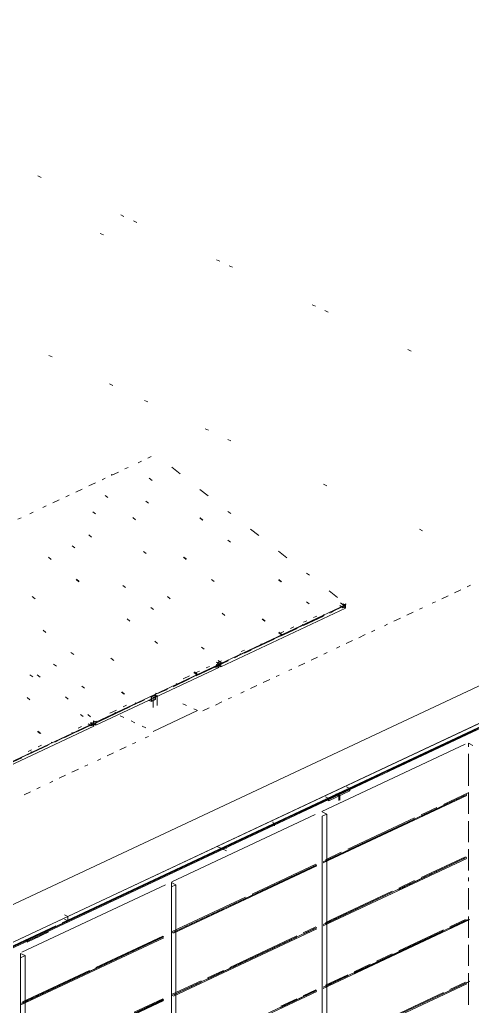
# Paper-space layout '03 3D Building and Roof' of a CAD drawing. Header units: millimetres. Extents: x 5 to 415, y 5 to 292.
# Drawn here: x 241.67 to 249.17, y 233.56 to 249.93 of the extents above; entities that cross this region are included whole.
import ezdxf

# ---------------------------------------------------------------- set-up
doc = ezdxf.new("R2010")
doc.units = ezdxf.units.MM
doc.layers.add('EXISTING', color=7, linetype='Continuous')
picture_1 = doc.add_image_def('image1.png', size_in_pixel=(1967, 1277))

# ---------------------------------------------------------------- blocks, each defined once
blk = doc.blocks.new('SHEET_03')
at = {"layer": 'EXISTING', "color": 250, "lineweight": 9}
for p, q in [((242.019, 247.311), (241.966, 247.336)), ((243.394, 246.665), (243.341, 246.69)), ((243.605, 246.566), (243.553, 246.591)), ((243, 246.381), (243.052, 246.356)), ((244.981, 245.92), (244.928, 245.945)), ((245.192, 245.821), (245.139, 245.846)), ((246.568, 245.175), (246.515, 245.2)), ((246.779, 245.076), (246.726, 245.101)), ((242.201, 244.334), (242.148, 244.359)), ((248.155, 244.43), (248.102, 244.455)), ((243.207, 243.862), (243.154, 243.886)), ((243.79, 243.588), (243.737, 243.613)), ((244.796, 243.116), (244.743, 243.141)), ((245.167, 242.942), (245.114, 242.966)), ((243.629, 242.577), (243.683, 242.603)), ((243.792, 242.654), (243.847, 242.679)), ((243.188, 242.377), (243.195, 242.381)), ((243.193, 242.373), (243.302, 242.424)), ((243.195, 242.381), (243.193, 242.373)), ((243.411, 242.475), (243.465, 242.5)), ((244.325, 242.392), (244.186, 242.502)), ((242.812, 242.194), (242.921, 242.245)), ((243.03, 242.296), (243.084, 242.321)), ((243.186, 242.37), (243.188, 242.377)), ((243.193, 242.373), (243.186, 242.37)), ((243.812, 242.32), (243.859, 242.283)), ((246.756, 242.196), (246.703, 242.221)), ((242.594, 242.091), (242.703, 242.142)), ((244.791, 242.027), (244.652, 242.136)), ((242.213, 241.912), (242.322, 241.963)), ((242.431, 242.015), (242.485, 242.04)), ((243.129, 241.999), (243.083, 242.036)), ((243.8, 241.905), (243.754, 241.942)), ((241.831, 241.733), (241.886, 241.759)), ((242.049, 241.836), (242.104, 241.861)), ((242.924, 241.728), (242.877, 241.764)), ((245.164, 241.734), (245.117, 241.771)), ((241.633, 241.64), (241.688, 241.666)), ((243.542, 241.667), (243.588, 241.63)), ((244.651, 241.662), (244.697, 241.625)), ((244.704, 241.628), (244.657, 241.665)), ((245.63, 241.369), (245.49, 241.478)), ((248.345, 241.45), (248.292, 241.475)), ((219.127, 224.72), (254.632, 241.389)), ((242.858, 241.346), (242.812, 241.383)), ((245.116, 241.296), (245.163, 241.26)), ((242.582, 241.165), (242.535, 241.201)), ((243.762, 241.07), (243.716, 241.106)), ((246.095, 241.003), (245.956, 241.113)), ((242.187, 240.973), (242.141, 241.009)), ((244.38, 241.009), (244.427, 240.972)), ((244.433, 240.976), (244.387, 241.012)), ((254.632, 240.765), (219.127, 224.096)), ((246.468, 240.711), (246.421, 240.747)), ((242.6, 240.641), (242.646, 240.604)), ((242.653, 240.607), (242.606, 240.644)), ((244.846, 240.643), (244.892, 240.607)), ((245.955, 240.638), (246.001, 240.602)), ((246.008, 240.605), (245.962, 240.641)), ((243.42, 240.507), (243.374, 240.543)), ((246.934, 240.345), (246.794, 240.455)), ((248.876, 240.421), (248.982, 240.47)), ((249.087, 240.52), (249.14, 240.545)), ((241.874, 240.359), (241.921, 240.322)), ((244.162, 240.323), (244.116, 240.359)), ((246.421, 240.273), (246.467, 240.236)), ((246.985, 240.252), (247.032, 240.216)), ((248.506, 240.247), (248.559, 240.272)), ((248.664, 240.321), (248.77, 240.371)), ((219.345, 224.123), (253.635, 240.222)), ((219.345, 224.107), (253.635, 240.205)), ((243.886, 240.141), (243.839, 240.178)), ((244.999, 239.247), (247.068, 240.219)), ((244.999, 239.195), (247.068, 240.167)), ((246.809, 240.084), (246.863, 240.11)), ((246.83, 240.101), (247.048, 240.203)), ((247.022, 240.17), (246.975, 240.207)), ((247.063, 240.19), (247.017, 240.226)), ((247.032, 240.216), (247.022, 240.17)), ((247.022, 240.17), (247.063, 240.19)), ((247.027, 240.239), (247.068, 240.219)), ((247.027, 240.187), (247.027, 240.239)), ((247.068, 240.167), (247.027, 240.187)), ((247.073, 240.235), (247.032, 240.216)), ((247.063, 240.19), (247.073, 240.235)), ((247.068, 240.219), (247.068, 240.167)), ((248.083, 240.048), (248.189, 240.098)), ((248.294, 240.148), (248.347, 240.172)), ((243.491, 239.949), (243.445, 239.986)), ((245.066, 240.046), (245.02, 240.082)), ((245.684, 239.985), (245.731, 239.949)), ((245.737, 239.952), (245.691, 239.988)), ((246.176, 239.794), (246.721, 240.049)), ((246.373, 239.88), (246.7, 240.033)), ((246.428, 239.957), (246.373, 239.932)), ((246.591, 240.034), (246.536, 240.008)), ((246.7, 240.053), (246.698, 240.046)), ((246.698, 240.046), (246.705, 240.049)), ((246.707, 240.056), (246.7, 240.053)), ((246.705, 240.049), (246.707, 240.056)), ((247.871, 239.949), (247.977, 239.999)), ((242.101, 239.764), (242.054, 239.8)), ((245.964, 239.766), (246.01, 239.729)), ((245.992, 239.701), (246.264, 239.829)), ((246.046, 239.778), (245.992, 239.753)), ((246.21, 239.855), (246.155, 239.829)), ((246.355, 239.891), (246.353, 239.884)), ((246.353, 239.884), (246.36, 239.887)), ((246.362, 239.895), (246.355, 239.891)), ((246.36, 239.887), (246.362, 239.895)), ((247.501, 239.775), (247.554, 239.8)), ((247.713, 239.875), (247.766, 239.9)), ((243.904, 239.617), (243.95, 239.58)), ((245.611, 239.522), (245.883, 239.65)), ((245.795, 239.615), (246.067, 239.743)), ((246.008, 239.722), (245.962, 239.759)), ((246.01, 239.729), (246.008, 239.722)), ((246.008, 239.722), (246.015, 239.725)), ((246.017, 239.733), (246.01, 239.729)), ((246.015, 239.725), (246.017, 239.733)), ((247.079, 239.577), (247.184, 239.627)), ((247.29, 239.676), (247.396, 239.726)), ((244.724, 239.483), (244.678, 239.52)), ((245.25, 239.359), (245.686, 239.564)), ((245.393, 239.471), (245.338, 239.446)), ((245.393, 239.419), (245.502, 239.471)), ((245.665, 239.568), (245.664, 239.56)), ((245.664, 239.56), (245.67, 239.563)), ((245.672, 239.571), (245.665, 239.568)), ((245.67, 239.563), (245.672, 239.571)), ((246.92, 239.502), (246.973, 239.527)), ((242.513, 239.431), (242.56, 239.395)), ((243.178, 239.335), (243.225, 239.298)), ((245.004, 239.264), (244.957, 239.3)), ((245.011, 239.292), (244.957, 239.267)), ((244.957, 239.215), (245.12, 239.292)), ((244.978, 239.231), (245.141, 239.308)), ((245.229, 239.343), (245.284, 239.368)), ((245.32, 239.406), (245.319, 239.398)), ((245.319, 239.398), (245.325, 239.401)), ((245.327, 239.409), (245.32, 239.406)), ((245.325, 239.401), (245.327, 239.409)), ((246.497, 239.304), (246.603, 239.354)), ((246.709, 239.403), (246.761, 239.428)), ((242.273, 239.202), (242.227, 239.239)), ((242.929, 238.276), (244.965, 239.232)), ((242.929, 238.224), (244.965, 239.18)), ((244.556, 239.105), (244.603, 239.069)), ((244.609, 239.072), (244.563, 239.108)), ((244.593, 239.044), (244.924, 239.199)), ((244.648, 239.122), (244.593, 239.096)), ((244.814, 239.2), (244.758, 239.174)), ((244.779, 239.138), (244.944, 239.215)), ((244.929, 239.229), (244.918, 239.183)), ((244.918, 239.183), (244.96, 239.202)), ((244.965, 239.18), (244.924, 239.199)), ((244.97, 239.248), (244.929, 239.229)), ((244.931, 239.268), (244.978, 239.231)), ((244.947, 239.255), (244.993, 239.218)), ((244.962, 239.244), (244.952, 239.199)), ((244.952, 239.199), (244.993, 239.218)), ((244.957, 239.267), (244.957, 239.215)), ((244.999, 239.247), (244.957, 239.267)), ((244.957, 239.215), (244.999, 239.195)), ((244.96, 239.202), (244.97, 239.248)), ((245.004, 239.264), (244.962, 239.244)), ((244.965, 239.232), (244.965, 239.18)), ((244.993, 239.218), (245.004, 239.264)), ((244.999, 239.195), (244.999, 239.247)), ((246.127, 239.13), (246.18, 239.155)), ((246.286, 239.205), (246.391, 239.254)), ((241.834, 239.061), (241.881, 239.025)), ((242.002, 239.023), (241.956, 239.06)), ((244.208, 238.863), (244.483, 238.993)), ((244.483, 239.045), (244.373, 238.993)), ((244.394, 238.957), (244.669, 239.086)), ((244.601, 239.061), (244.554, 239.098)), ((244.608, 239.064), (244.561, 239.101)), ((244.603, 239.069), (244.601, 239.061)), ((244.601, 239.061), (244.608, 239.064)), ((244.609, 239.072), (244.603, 239.069)), ((244.608, 239.064), (244.609, 239.072)), ((245.704, 238.932), (245.81, 238.981)), ((245.916, 239.031), (245.968, 239.056)), ((242.739, 238.837), (242.693, 238.873)), ((243.954, 238.75), (244.119, 238.828)), ((244.043, 238.786), (244.098, 238.812)), ((244.229, 238.88), (244.284, 238.905)), ((244.263, 238.909), (244.261, 238.902)), ((244.261, 238.902), (244.268, 238.905)), ((244.27, 238.912), (244.263, 238.909)), ((244.268, 238.905), (244.27, 238.912)), ((245.334, 238.758), (245.387, 238.783)), ((245.493, 238.832), (245.598, 238.882)), ((241.788, 238.682), (241.834, 238.645)), ((242.468, 238.658), (242.422, 238.694)), ((243.018, 238.311), (243.734, 238.647)), ((243.351, 238.773), (243.398, 238.737)), ((243.405, 238.74), (243.358, 238.777)), ((243.658, 238.605), (243.713, 238.631)), ((243.848, 238.616), (243.793, 238.64)), ((243.855, 238.695), (243.839, 238.622)), ((243.839, 238.622), (243.906, 238.653)), ((243.912, 238.732), (243.846, 238.701)), ((243.846, 238.701), (243.848, 238.616)), ((243.848, 238.616), (243.915, 238.648)), ((243.922, 238.726), (243.855, 238.695)), ((243.88, 238.685), (243.947, 238.716)), ((243.88, 238.685), (243.88, 238.518)), ((243.906, 238.653), (243.922, 238.726)), ((243.915, 238.648), (243.912, 238.732)), ((243.924, 238.75), (243.922, 238.743)), ((243.922, 238.743), (243.929, 238.746)), ((243.93, 238.753), (243.924, 238.75)), ((243.929, 238.746), (243.93, 238.753)), ((243.947, 238.549), (243.947, 238.716)), ((245.123, 238.659), (245.176, 238.683)), ((242.887, 238.243), (243.493, 238.527)), ((243.272, 238.476), (243.162, 238.424)), ((243.438, 238.554), (243.383, 238.528)), ((243.584, 238.591), (243.583, 238.583)), ((243.583, 238.583), (243.589, 238.586)), ((243.591, 238.594), (243.584, 238.591)), ((243.589, 238.586), (243.591, 238.594)), ((243.88, 238.122), (244.614, 238.466)), ((244.43, 238.552), (244.369, 238.581)), ((244.614, 238.466), (244.553, 238.495)), ((244.7, 238.46), (244.806, 238.51)), ((244.911, 238.559), (245.017, 238.609)), ((249.606, 238.343), (242.368, 234.944)), ((242.463, 235.052), (249.465, 238.339)), ((242.673, 238.403), (242.719, 238.366)), ((242.841, 238.365), (242.794, 238.402)), ((242.887, 238.295), (242.887, 238.243)), ((242.929, 238.276), (242.887, 238.295)), ((242.934, 238.292), (242.892, 238.272)), ((242.924, 238.246), (242.934, 238.292)), ((243.245, 238.431), (243.243, 238.424)), ((243.243, 238.424), (243.25, 238.427)), ((243.252, 238.434), (243.245, 238.431)), ((243.25, 238.427), (243.252, 238.434)), ((243.33, 238.38), (243.391, 238.351)), ((243.514, 238.294), (243.575, 238.265)), ((240.859, 237.304), (242.896, 238.26)), ((240.859, 237.252), (242.896, 238.208)), ((242.014, 238.087), (241.967, 238.124)), ((242.269, 237.96), (242.71, 238.166)), ((242.634, 238.124), (242.854, 238.228)), ((242.689, 238.202), (242.634, 238.176)), ((242.849, 238.211), (242.802, 238.248)), ((242.82, 238.218), (242.875, 238.244)), ((242.835, 238.263), (242.882, 238.227)), ((242.89, 238.231), (242.844, 238.267)), ((242.859, 238.257), (242.849, 238.211)), ((242.849, 238.211), (242.89, 238.231)), ((242.896, 238.208), (242.854, 238.228)), ((242.901, 238.276), (242.859, 238.257)), ((242.892, 238.272), (242.882, 238.227)), ((242.882, 238.227), (242.924, 238.246)), ((242.887, 238.243), (242.929, 238.224)), ((242.89, 238.231), (242.901, 238.276)), ((242.896, 238.26), (242.896, 238.208)), ((242.929, 238.224), (242.929, 238.276)), ((243.697, 238.208), (243.758, 238.179)), ((249.251, 238.166), (244.975, 236.158)), ((247.757, 237.458), (249.236, 238.152)), ((241.96, 238.12), (242.007, 238.084)), ((242.248, 237.943), (242.303, 237.969)), ((242.414, 238.021), (242.524, 238.073)), ((242.533, 238.097), (242.531, 238.09)), ((242.531, 238.09), (242.538, 238.093)), ((242.539, 238.1), (242.533, 238.097)), ((242.538, 238.093), (242.539, 238.1)), ((243.748, 238.013), (243.801, 238.038)), ((241.808, 237.737), (242.138, 237.892)), ((241.863, 237.814), (241.808, 237.789)), ((242.028, 237.892), (241.973, 237.866)), ((241.994, 237.83), (242.159, 237.908)), ((242.193, 237.938), (242.192, 237.93)), ((242.192, 237.93), (242.198, 237.933)), ((242.2, 237.941), (242.193, 237.938)), ((242.198, 237.933), (242.2, 237.941)), ((243.325, 237.815), (243.431, 237.865)), ((243.537, 237.914), (243.59, 237.939)), ((249.052, 237.91), (246.673, 236.793)), ((249.106, 237.924), (249.181, 237.889)), ((249.106, 237.865), (249.106, 237.924)), ((241.423, 237.556), (241.698, 237.685)), ((241.609, 237.649), (241.884, 237.779)), ((241.854, 237.778), (241.852, 237.771)), ((241.852, 237.771), (241.859, 237.774)), ((241.861, 237.781), (241.854, 237.778)), ((241.859, 237.774), (241.861, 237.781)), ((242.955, 237.641), (243.008, 237.666)), ((243.114, 237.716), (243.22, 237.765)), ((249.106, 237.22), (249.106, 237.748)), ((242.532, 237.443), (242.638, 237.492)), ((242.744, 237.542), (242.797, 237.567)), ((242.321, 237.343), (242.427, 237.393)), ((246.172, 236.714), (247.651, 237.408)), ((241.951, 237.17), (242.004, 237.194)), ((242.162, 237.269), (242.215, 237.294)), ((246.789, 237.01), (247.139, 237.174)), ((247.139, 237.174), (247.086, 237.199)), ((247.086, 237.162), (247.139, 237.137)), ((247.139, 237.137), (247.139, 237.174)), ((241.74, 237.07), (241.845, 237.12)), ((246.698, 235.959), (249.077, 237.076)), ((246.698, 235.939), (249.077, 237.056)), ((246.736, 237.035), (246.789, 237.01)), ((246.789, 236.972), (246.736, 236.997)), ((247.139, 237.137), (246.789, 236.972)), ((246.789, 237.01), (246.789, 236.972)), ((246.958, 237.051), (246.901, 237.078)), ((246.914, 237.084), (246.971, 237.058)), ((246.958, 237.051), (246.971, 237.058)), ((246.958, 236.973), (246.958, 237.051)), ((246.971, 237.058), (246.971, 236.979)), ((248.32, 236.716), (249.06, 237.063)), ((249.113, 237.109), (248.69, 236.91)), ((249.106, 236.751), (249.106, 237.103)), ((248.584, 236.861), (248.32, 236.737)), ((237.243, 232.522), (246.066, 236.664)), ((246.567, 236.744), (244.188, 235.627)), ((246.756, 236.75), (246.681, 236.785)), ((246.681, 236.715), (246.756, 236.75)), ((246.681, 236.715), (246.681, 220.063)), ((246.734, 235.971), (248.214, 236.666)), ((246.756, 220.099), (246.756, 236.75)), ((248.214, 236.687), (247.104, 236.166)), ((245.864, 236.622), (245.889, 236.557)), ((249.106, 236.282), (249.106, 236.634)), ((245.096, 236.139), (244.938, 236.214)), ((245.043, 236.202), (245.096, 236.177)), ((249.106, 235.813), (249.106, 236.165)), ((244.868, 236.108), (242.463, 234.979)), ((246.698, 234.919), (249.077, 236.036)), ((246.698, 234.898), (249.077, 236.015)), ((246.998, 236.116), (246.734, 235.992)), ((247.95, 235.501), (249.06, 236.023)), ((249.06, 236.043), (248.32, 235.696)), ((244.213, 234.793), (246.592, 235.91)), ((244.213, 234.772), (246.592, 235.889)), ((245.148, 235.227), (246.575, 235.897)), ((246.575, 235.918), (245.518, 235.421)), ((249.106, 235.637), (249.106, 235.696)), ((244.082, 235.577), (241.703, 234.46)), ((244.255, 235.576), (244.18, 235.612)), ((244.18, 218.96), (244.18, 235.612)), ((244.18, 235.541), (244.255, 235.576)), ((244.18, 235.541), (244.18, 218.89)), ((244.255, 218.925), (244.255, 235.576)), ((248.214, 235.646), (247.95, 235.522)), ((249.106, 235.168), (249.106, 235.52)), ((245.412, 235.371), (244.196, 234.801)), ((247.844, 235.473), (246.734, 234.951)), ((246.734, 234.93), (247.844, 235.452)), ((240.63, 234.191), (242.463, 235.052)), ((242.463, 235.052), (242.41, 235.077)), ((242.463, 234.979), (242.463, 235.052)), ((244.196, 234.78), (245.042, 235.177)), ((249.106, 234.699), (249.106, 235.051)), ((242.463, 234.979), (240.63, 234.118)), ((242.262, 234.895), (240.782, 234.2)), ((242.41, 235.004), (242.463, 234.979)), ((244.213, 233.752), (246.592, 234.869)), ((246.575, 234.877), (246.364, 234.778)), ((246.364, 234.757), (246.575, 234.856)), ((246.698, 233.857), (249.13, 234.999)), ((246.698, 233.878), (249.077, 234.995)), ((248.796, 234.858), (249.113, 235.007)), ((249.06, 235.003), (248.796, 234.879)), ((241.675, 233.601), (244.054, 234.718)), ((241.675, 233.58), (244.054, 234.697)), ((241.711, 233.613), (244.037, 234.705)), ((241.788, 234.662), (242.138, 234.827)), ((242.138, 234.789), (241.788, 234.625)), ((241.957, 234.704), (241.97, 234.71)), ((242.086, 234.814), (242.138, 234.789)), ((242.138, 234.789), (242.138, 234.827)), ((244.037, 234.726), (242.927, 234.205)), ((244.213, 233.731), (246.592, 234.848)), ((244.778, 234.012), (246.258, 234.707)), ((246.258, 234.728), (245.148, 234.207)), ((247.21, 234.113), (248.69, 234.808)), ((248.69, 234.829), (247.95, 234.481)), ((241.788, 234.662), (241.788, 234.625)), ((249.106, 234.23), (249.106, 234.582)), ((241.755, 234.402), (241.68, 234.438)), ((241.68, 217.786), (241.68, 234.438)), ((241.68, 234.367), (241.755, 234.402)), ((241.68, 234.367), (241.68, 217.716)), ((241.755, 217.751), (241.755, 234.402)), ((247.844, 234.432), (247.58, 234.308)), ((247.474, 234.258), (247.21, 234.134)), ((242.821, 234.155), (241.711, 233.634)), ((245.042, 234.157), (244.778, 234.033)), ((247.104, 234.084), (246.734, 233.911)), ((246.734, 233.89), (247.104, 234.064)), ((249.106, 233.585), (249.106, 234.113)), ((244.672, 233.983), (244.196, 233.76)), ((244.196, 233.739), (244.672, 233.962)), ((246.698, 232.837), (249.13, 233.979)), ((246.698, 232.816), (249.077, 233.933)), ((248.214, 233.544), (249.113, 233.966)), ((249.06, 233.962), (248.796, 233.838)), ((244.213, 232.711), (246.592, 233.828)), ((244.213, 232.69), (246.592, 233.807)), ((245.994, 233.542), (246.575, 233.815)), ((246.575, 233.836), (246.364, 233.737)), ((248.69, 233.788), (247.58, 233.267)), ((241.675, 232.561), (244.054, 233.678)), ((241.675, 232.54), (244.054, 233.657)), ((243.191, 233.267), (244.037, 233.665)), ((244.037, 233.685), (243.562, 233.462)), ((246.258, 233.687), (245.994, 233.563))]:
    blk.add_line(p, q, dxfattribs=at)
image = blk.add_image(picture_1, insert=(83.85, 151), size_in_units=(183.299, 119))

psp = doc.layouts.new('03 3D Building and Roof')

# ---------------------------------------------------------------- block references
psp.add_blockref('SHEET_03', (0, 0))

doc.saveas('drawing.dxf')
